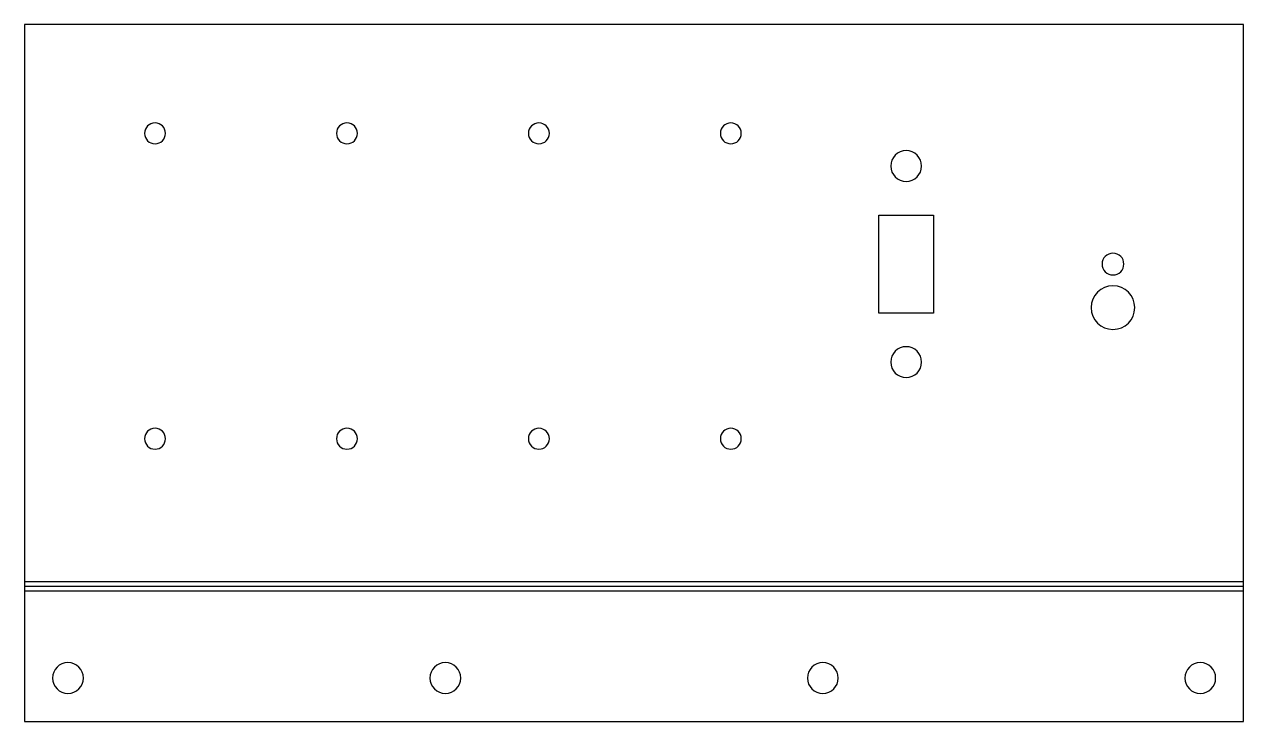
# Model space of a CAD drawing. Header units: inches. Extents: x 0 to 7, y 0 to 4.
import ezdxf

# ---------------------------------------------------------------- set-up
doc = ezdxf.new("R2010")
doc.units = ezdxf.units.IN

msp = doc.modelspace()

# ---------------------------------------------------------------- linework, layer by layer
at = {"layer": 'BEND'}
msp.add_line((0, 0.7765), (7, 0.7765), dxfattribs=at)
at = {"layer": 'BEND_EXTENT'}
for p, q in [((0, 0.8029), (7, 0.8029)), ((0, 0.75), (7, 0.75))]:
    msp.add_line(p, q, dxfattribs=at)
at = {"layer": 'INTERIOR_PROFILES'}
msp.add_lwpolyline([(4.9062, 2.3437), (4.9062, 2.9062), (5.2188, 2.9062), (5.2188, 2.3437)], close=True, dxfattribs=at)
at = {"layer": 'INTERIOR_PROFILES', "extrusion": (0, 0, -1)}
for centre, radius in [((-0.75, 3.375), 0.06), ((-1.852, 3.375), 0.06), ((-2.954, 3.375), 0.06), ((-4.056, 3.375), 0.06), ((-5.0625, 3.1875), 0.0885), ((-6.25, 2.625), 0.0625), ((-6.25, 2.375), 0.125), ((-5.0625, 2.0625), 0.0885), ((-0.75, 1.623), 0.06), ((-1.852, 1.623), 0.06), ((-2.954, 1.623), 0.06), ((-4.056, 1.623), 0.06), ((-0.25, 0.25), 0.0885), ((-2.417, 0.25), 0.0885), ((-4.584, 0.25), 0.0885), ((-6.751, 0.25), 0.0885)]:
    msp.add_circle(centre, radius, dxfattribs=at)
at = {"layer": 'OUTER_PROFILES'}
msp.add_lwpolyline([(7, 0), (7, 4), (0, 4), (0, 0)], close=True, dxfattribs=at)

doc.saveas('drawing.dxf')
